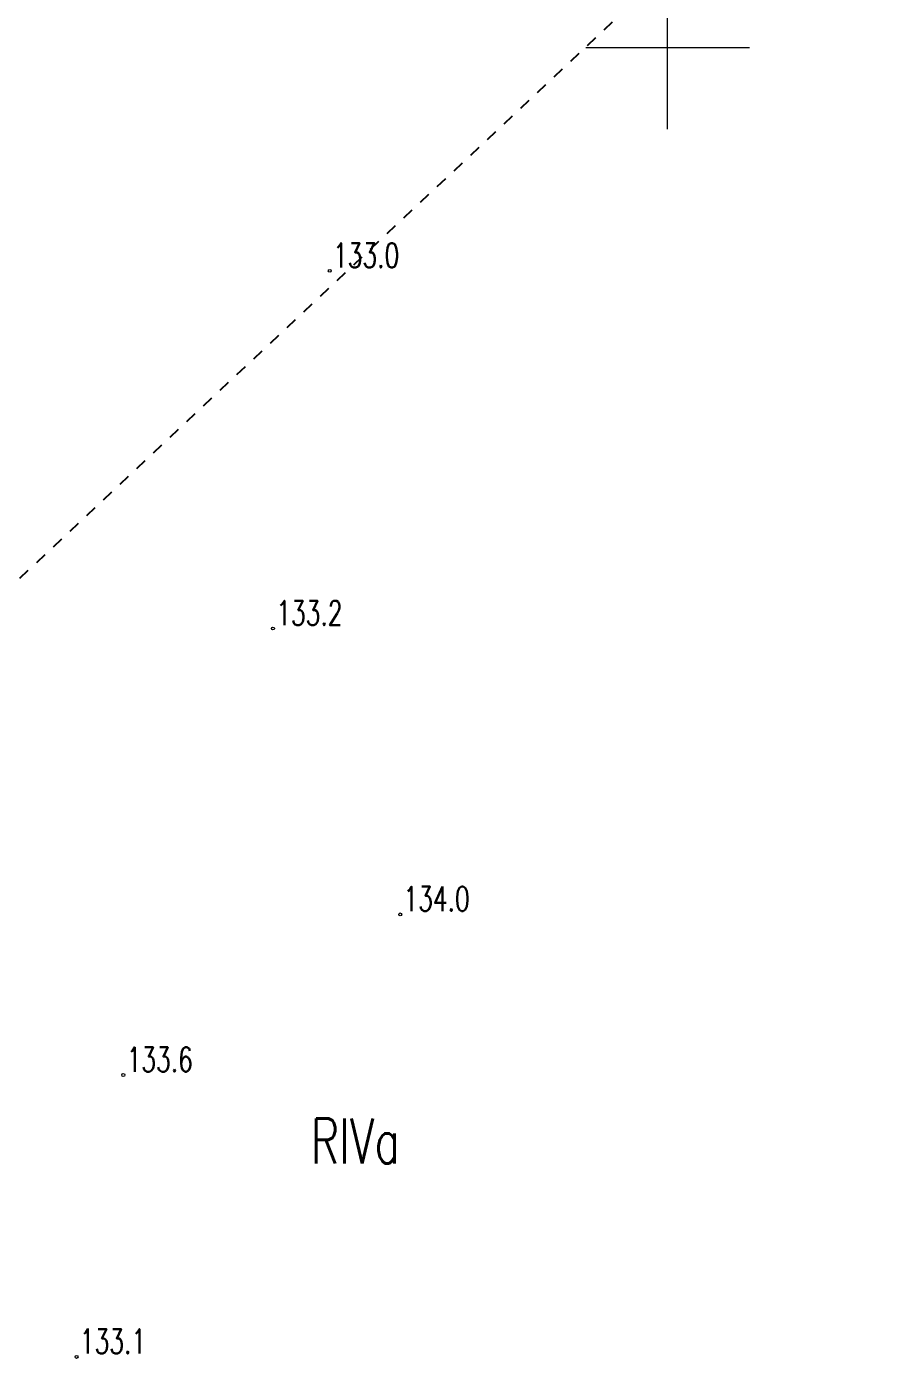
# Model space of a CAD drawing. Header units: metres. Extents: x 7583802 to 7586368, y 5958992 to 5960558.
# Drawn here: x 7586060.8 to 7586112.6, y 5959619.8 to 5959701.3 of the extents above; entities that cross this region are included whole.
import ezdxf
from ezdxf.enums import TextEntityAlignment as Align

# ---------------------------------------------------------------- set-up
doc = ezdxf.new("R2010")
doc.units = ezdxf.units.M
for name, pattern in [('1', [0]), ('2', [3, 2, -1]), ('GUZ', [1.4, 0.7, -0.7])]:
    doc.linetypes.add(name, pattern=pattern)
doc.layers.get('0').update_dxf_attribs({"color": 250, "linetype": 'CONTINUOUS', "lineweight": 100})
for name, color, linetype, lineweight in [('1000_L_1', 7, '1', 18), ('KONTURY_L_0', 114, '2', 25), ('KONTURY_NR_T_0', 114, 'CONTINUOUS', 25), ('RTPW_T_0', 7, 'CONTINUOUS', 15)]:
    doc.layers.add(name, color=color, linetype=linetype, lineweight=lineweight)
doc.styles.get("Standard").update_dxf_attribs({"font": 'Simplex.SHX', "width": 0.75})

# ---------------------------------------------------------------- blocks, each defined once
blk = doc.blocks.new('3_RTPW01')
at = {"linetype": 'CONTINUOUS'}
blk.add_circle((0, 0), 0.09, dxfattribs=at)

msp = doc.modelspace()

# ---------------------------------------------------------------- linework, layer by layer
at = {"layer": '1000_L_1', "linetype": '1'}
for p, q in [((7586100, 5959695), (7586100, 5959705)), ((7586095, 5959700), (7586105, 5959700))]:
    msp.add_line(p, q, dxfattribs=at)
at = {"layer": 'KONTURY_L_0', "linetype": 'GUZ'}
msp.add_line((7586031.82, 5959640.72), (7586134.58, 5959737.18), dxfattribs=at)

# ---------------------------------------------------------------- block references
at = {"layer": 'RTPW_T_0'}
for p in [(7586079.34, 5959686.34), (7586075.87, 5959664.46), (7586083.65, 5959646.97), (7586066.72, 5959637.15), (7586063.863, 5959619.905)]:
    msp.add_blockref('3_RTPW01', p, dxfattribs=at)

# ---------------------------------------------------------------- texts
at = {"layer": 'KONTURY_NR_T_0', "width": 0.7}
msp.add_text('RIVa', height=2.75, dxfattribs=at).set_placement((7586078.19, 5959634.49), align=Align.TOP_LEFT)
at = {"layer": 'RTPW_T_0', "width": 0.7}
for s, p in [('133.0', (7586079.54, 5959686.54)), ('133.2', (7586076.07, 5959664.66)), ('134.0', (7586083.85, 5959647.17)), ('133.6', (7586066.92, 5959637.35)), ('133.1', (7586064.063, 5959620.105))]:
    msp.add_text(s, height=1.5, dxfattribs=at).set_placement(p)

doc.saveas('drawing.dxf')
